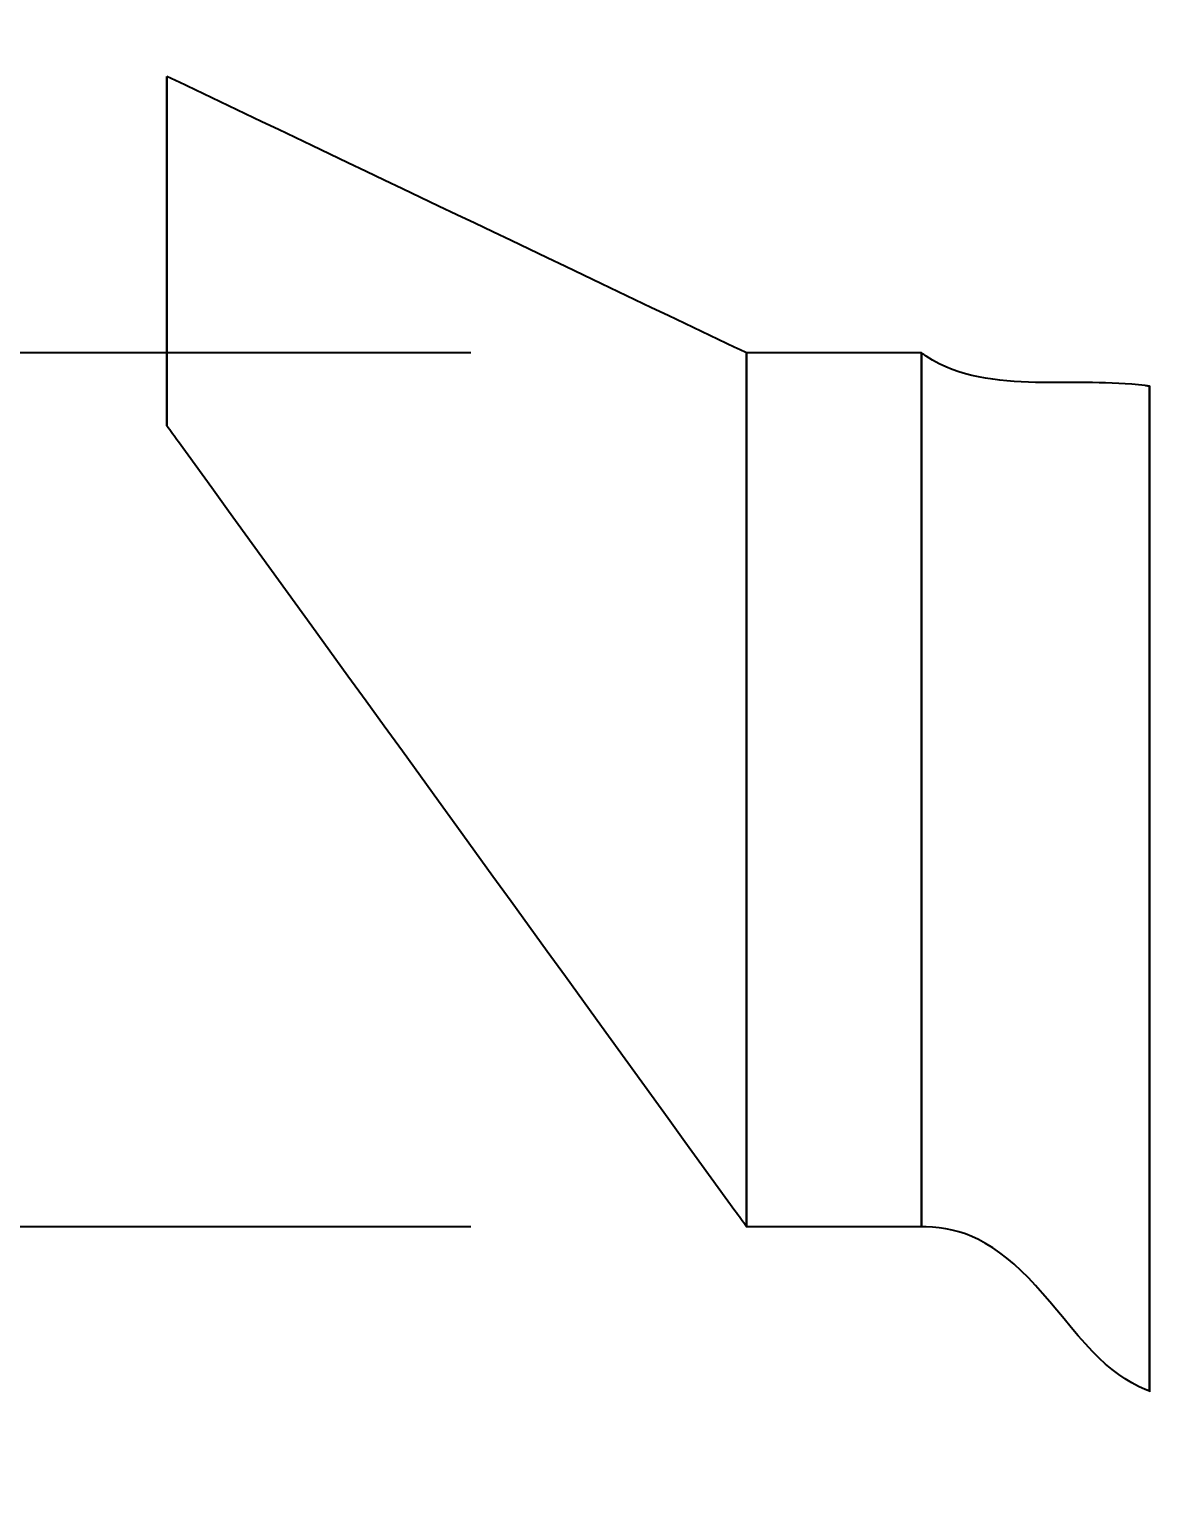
# Model space of a CAD drawing. Header units: metres. Extents: x -1.71 to 1.43, y -0.72 to 1.02.
# Drawn here: x -0.481 to -0.2248, y 0.2765 to 0.6125 of the extents above; entities that cross this region are included whole.
import ezdxf

# ---------------------------------------------------------------- set-up
doc = ezdxf.new("R2010")
doc.units = ezdxf.units.M
doc.header["$MEASUREMENT"] = 0
doc.layers.add('LAV-1 main body_Surf[0]_v1', color=7, linetype='Continuous')
doc.layers.add('LAV-1 main body_Surf[1]_v1', color=7, linetype='Continuous')
doc.dimstyles.get("Standard").update_dxf_attribs({"dimtxt": 0.18, "dimasz": 0.18, "dimexe": 0.18, "dimexo": 0.0625, "dimgap": 0.09, "dimtad": 0, "dimtih": 1, "dimtoh": 1, "dimdec": 4, "dimzin": 0, "dimdsep": 46, "dimtxsty": 'Standard', "dimcen": 0.09, "dimadec": 0, "dimazin": 0, "dimtfac": 1, "dimtdec": 4, "dimtofl": 0, "dimtmove": 0, "dimatfit": 3, "dimfxl": 1, "dimtolj": 1, "dimtzin": 0, "dimarcsym": 0})

# ---------------------------------------------------------------- blocks, each defined once
blk = doc.blocks.new('*D0')
at = {"color": 0, "linetype": 'Continuous', "lineweight": -2, "transparency": 16777216}
for p, q in [((-1.1322, 0.71843), (-1.1322, 0.89843)), ((-1.1322, 0.89843), (-0.9522, 0.89843)), ((-0.38001, 0.53843), (-1.3122, 0.53843)), ((-0.38001, 0.33851), (-1.3122, 0.33851)), ((-1.1322, 0.15851), (-1.1322, -0.02149))]:
    blk.add_line(p, q, dxfattribs=at)
at = {"color": 0, "linetype": 'Continuous', "transparency": 16777216}
for points in [[(-1.1622, 0.71843), (-1.1022, 0.71843), (-1.1322, 0.53843)], [(-1.1622, 0.15851), (-1.1022, 0.15851), (-1.1322, 0.33851)]]:
    blk.add_solid(points, dxfattribs=at)
at = {"layer": 'Defpoints', "color": 0, "linetype": 'Continuous', "transparency": 16777216}
for p in [(-1.1322, 0.53843), (-0.31751, 0.53843), (-0.31751, 0.33851)]:
    blk.add_point(p, dxfattribs=at)
at = {"color": 0, "linetype": 'Continuous', "transparency": 16777216, "insert": (-0.4572, 0.89843), "char_height": 0.18, "attachment_point": 5}
blk.add_mtext('\\A1;0.1999', dxfattribs=at)

msp = doc.modelspace()

# ---------------------------------------------------------------- linework, layer by layer
at = {"layer": 'LAV-1 main body_Surf[0]_v1', "color": 0}
for points in [[(-0.449568, 0.601698, 0), (-0.449568, 0.601698, 0), (-0.449568, 0.601698, 0), (-0.449568, 0.601698, 0), (-0.449568, 0.601698, 0), (-0.449568, 0.601698, 0), (-0.449568, 0.601698, 0), (-0.449568, 0.601698, 0), (-0.449568, 0.601698, 0), (-0.449568, 0.591637, 0), (-0.449568, 0.581572, 0), (-0.449568, 0.571509, 0), (-0.449568, 0.561447, 0), (-0.449568, 0.551388, 0), (-0.449568, 0.54133, 0), (-0.449568, 0.531269, 0), (-0.449568, 0.521733, 0), (-0.449568, 0.521733, 0), (-0.449568, 0.521733, 0), (-0.449568, 0.521733, 0), (-0.449568, 0.521733, 0), (-0.449568, 0.521733, 0), (-0.449568, 0.521733, 0), (-0.449568, 0.521733, 0), (-0.449568, 0.521733, 0), (-0.449568, 0.521733, 0), (-0.449568, 0.521733, 0), (-0.449568, 0.521733, 0), (-0.449568, 0.521733, 0), (-0.449568, 0.521733, 0), (-0.449568, 0.521733, 0), (-0.449568, 0.521733, 0), (-0.449568, 0.521733, 0), (-0.449568, 0.53079, 0), (-0.449568, 0.540869, 0), (-0.449568, 0.551073, 0), (-0.449568, 0.561275, 0), (-0.449568, 0.571416, 0), (-0.449568, 0.581519, 0), (-0.449568, 0.591608, 0), (-0.449568, 0.601698, 0), (-0.449568, 0.601698, 0), (-0.449568, 0.601698, 0), (-0.449568, 0.601698, 0), (-0.449568, 0.601698, 0), (-0.449568, 0.601698, 0), (-0.449568, 0.601698, 0), (-0.449568, 0.601698, 0), (-0.449568, 0.601698, 0)], [(-0.449568, 0.601698, 0), (-0.449568, 0.601698, 0), (-0.449568, 0.601698, 0), (-0.449568, 0.601698, 0), (-0.449568, 0.601698, 0), (-0.449568, 0.601698, 0), (-0.449568, 0.601698, 0), (-0.449568, 0.601698, 0), (-0.449568, 0.601698, 0), (-0.449568, 0.591622, 0), (-0.449568, 0.581545, 0), (-0.449568, 0.571463, 0), (-0.449568, 0.561361, 0), (-0.449568, 0.551231, 0), (-0.449568, 0.5411, 0), (-0.449568, 0.53103, 0), (-0.449568, 0.521733, 0), (-0.449568, 0.521733, 0), (-0.449568, 0.521733, 0), (-0.449568, 0.521733, 0), (-0.449568, 0.521733, 0), (-0.449568, 0.521733, 0), (-0.449568, 0.521733, 0), (-0.449568, 0.521733, 0), (-0.449568, 0.521733, 0), (-0.449568, 0.521733, 0), (-0.449568, 0.521733, 0), (-0.449568, 0.521733, 0), (-0.449568, 0.521733, 0), (-0.449568, 0.521733, 0), (-0.449568, 0.521733, 0), (-0.449568, 0.521733, 0), (-0.449568, 0.521733, 0), (-0.449568, 0.53103, 0), (-0.449568, 0.5411, 0), (-0.449568, 0.551231, 0), (-0.449568, 0.561361, 0), (-0.449568, 0.571463, 0), (-0.449568, 0.581545, 0), (-0.449568, 0.591622, 0), (-0.449568, 0.601698, 0), (-0.449568, 0.601698, 0), (-0.449568, 0.601698, 0), (-0.449568, 0.601698, 0), (-0.449568, 0.601698, 0), (-0.449568, 0.601698, 0), (-0.449568, 0.601698, 0), (-0.449568, 0.601698, 0), (-0.449568, 0.601698, 0)], [(-0.224784, 0.530802, 0), (-0.224784, 0.530802, 0), (-0.224784, 0.530802, 0), (-0.224784, 0.530802, 0), (-0.224784, 0.530802, 0), (-0.224784, 0.530802, 0), (-0.224784, 0.530802, 0), (-0.224784, 0.530802, 0), (-0.224784, 0.530802, 0), (-0.224914, 0.530821, 0), (-0.225045, 0.53084, 0), (-0.225175, 0.530858, 0), (-0.225306, 0.530876, 0), (-0.225436, 0.530894, 0), (-0.225567, 0.530912, 0), (-0.225697, 0.530929, 0), (-0.225827, 0.530946, 0), (-0.227327, 0.531122, 0), (-0.228827, 0.531267, 0), (-0.230327, 0.531382, 0), (-0.231827, 0.531472, 0), (-0.233327, 0.531539, 0), (-0.234827, 0.531587, 0), (-0.236327, 0.531618, 0), (-0.237827, 0.531637, 0), (-0.239458, 0.531647, 0), (-0.241088, 0.531649, 0), (-0.242719, 0.531646, 0), (-0.244349, 0.531643, 0), (-0.24598, 0.531643, 0), (-0.24761, 0.531649, 0), (-0.24924, 0.531666, 0), (-0.250871, 0.531696, 0), (-0.252501, 0.531743, 0), (-0.254132, 0.531813, 0), (-0.255762, 0.531909, 0), (-0.257393, 0.532037, 0), (-0.259023, 0.532201, 0), (-0.260653, 0.532406, 0), (-0.262284, 0.532657, 0), (-0.263914, 0.532959, 0), (-0.265414, 0.533286, 0), (-0.266914, 0.53367, 0), (-0.268414, 0.53412, 0), (-0.269914, 0.534647, 0), (-0.271414, 0.535259, 0), (-0.272914, 0.535966, 0), (-0.274414, 0.536779, 0), (-0.275914, 0.537707, 0), (-0.276045, 0.537794, 0), (-0.276175, 0.537881, 0), (-0.276306, 0.537969, 0), (-0.276436, 0.538059, 0), (-0.276567, 0.538149, 0), (-0.276697, 0.53824, 0), (-0.276827, 0.538332, 0), (-0.276958, 0.538425, 0), (-0.277058, 0.538425, 0), (-0.277158, 0.538425, 0), (-0.277258, 0.538425, 0), (-0.277358, 0.538425, 0), (-0.277458, 0.538425, 0), (-0.277558, 0.538425, 0), (-0.277658, 0.538425, 0), (-0.277758, 0.538425, 0), (-0.278908, 0.538425, 0), (-0.280058, 0.538425, 0), (-0.281208, 0.538425, 0), (-0.282358, 0.538425, 0), (-0.283508, 0.538425, 0), (-0.284658, 0.538425, 0), (-0.285808, 0.538425, 0), (-0.286958, 0.538425, 0), (-0.288208, 0.538425, 0), (-0.289458, 0.538425, 0), (-0.290708, 0.538425, 0), (-0.291958, 0.538425, 0), (-0.293208, 0.538425, 0), (-0.294458, 0.538425, 0), (-0.295708, 0.538425, 0), (-0.296958, 0.538425, 0), (-0.298208, 0.538425, 0), (-0.299458, 0.538425, 0), (-0.300708, 0.538425, 0), (-0.301958, 0.538425, 0), (-0.303208, 0.538425, 0), (-0.304458, 0.538425, 0), (-0.305708, 0.538425, 0), (-0.306958, 0.538425, 0), (-0.308108, 0.538425, 0), (-0.309258, 0.538425, 0), (-0.310408, 0.538425, 0), (-0.311558, 0.538425, 0), (-0.312708, 0.538425, 0), (-0.313858, 0.538425, 0), (-0.315008, 0.538425, 0), (-0.316158, 0.538425, 0), (-0.316258, 0.538425, 0), (-0.316358, 0.538425, 0), (-0.316458, 0.538425, 0), (-0.316558, 0.538425, 0), (-0.316658, 0.538425, 0), (-0.316758, 0.538425, 0), (-0.316858, 0.538425, 0), (-0.316958, 0.538425, 0), (-0.317289, 0.538583, 0), (-0.317621, 0.538741, 0), (-0.317952, 0.5389, 0), (-0.318284, 0.539058, 0), (-0.318615, 0.539216, 0), (-0.318947, 0.539374, 0), (-0.319279, 0.539532, 0), (-0.31961, 0.539691, 0), (-0.323423, 0.54151, 0), (-0.327235, 0.543329, 0), (-0.331048, 0.545148, 0), (-0.33486, 0.546967, 0), (-0.338673, 0.548786, 0), (-0.342485, 0.550605, 0), (-0.346298, 0.552424, 0), (-0.35011, 0.554243, 0), (-0.354254, 0.556221, 0), (-0.358398, 0.558198, 0), (-0.362543, 0.560175, 0), (-0.366687, 0.562152, 0), (-0.370831, 0.56413, 0), (-0.374975, 0.566107, 0), (-0.379119, 0.568084, 0), (-0.383263, 0.570062, 0), (-0.387407, 0.572039, 0), (-0.391551, 0.574016, 0), (-0.395695, 0.575993, 0), (-0.399839, 0.577971, 0), (-0.403983, 0.579948, 0), (-0.408127, 0.581925, 0), (-0.412271, 0.583903, 0), (-0.416415, 0.58588, 0), (-0.420228, 0.587699, 0), (-0.42404, 0.589518, 0), (-0.427853, 0.591337, 0), (-0.431665, 0.593156, 0), (-0.435478, 0.594975, 0), (-0.439291, 0.596794, 0), (-0.443103, 0.598614, 0), (-0.446916, 0.600433, 0), (-0.447247, 0.600591, 0), (-0.447579, 0.600749, 0), (-0.44791, 0.600907, 0), (-0.448242, 0.601065, 0), (-0.448573, 0.601224, 0), (-0.448905, 0.601382, 0), (-0.449236, 0.60154, 0), (-0.449568, 0.601698, 0), (-0.449568, 0.601698, 0), (-0.449568, 0.601698, 0), (-0.449568, 0.601698, 0), (-0.449568, 0.601698, 0), (-0.449568, 0.601698, 0), (-0.449568, 0.601698, 0), (-0.449568, 0.601698, 0), (-0.449568, 0.601698, 0)], [(-0.224784, 0.530802, 0), (-0.224784, 0.530802, 0), (-0.224784, 0.530802, 0), (-0.224784, 0.530802, 0), (-0.224784, 0.530802, 0), (-0.224784, 0.530802, 0), (-0.224784, 0.530802, 0), (-0.224784, 0.530802, 0), (-0.224784, 0.530802, 0), (-0.224914, 0.530821, 0), (-0.225045, 0.53084, 0), (-0.225175, 0.530858, 0), (-0.225306, 0.530876, 0), (-0.225436, 0.530894, 0), (-0.225567, 0.530912, 0), (-0.225697, 0.530929, 0), (-0.225827, 0.530946, 0), (-0.227327, 0.531122, 0), (-0.228827, 0.531267, 0), (-0.230327, 0.531382, 0), (-0.231827, 0.531472, 0), (-0.233327, 0.531539, 0), (-0.234827, 0.531587, 0), (-0.236327, 0.531618, 0), (-0.237827, 0.531637, 0), (-0.239458, 0.531647, 0), (-0.241088, 0.531649, 0), (-0.242719, 0.531646, 0), (-0.244349, 0.531643, 0), (-0.24598, 0.531643, 0), (-0.24761, 0.531649, 0), (-0.24924, 0.531666, 0), (-0.250871, 0.531696, 0), (-0.252501, 0.531743, 0), (-0.254132, 0.531813, 0), (-0.255762, 0.531909, 0), (-0.257393, 0.532037, 0), (-0.259023, 0.532201, 0), (-0.260653, 0.532406, 0), (-0.262284, 0.532657, 0), (-0.263914, 0.532959, 0), (-0.265414, 0.533286, 0), (-0.266914, 0.53367, 0), (-0.268414, 0.53412, 0), (-0.269914, 0.534647, 0), (-0.271414, 0.535259, 0), (-0.272914, 0.535966, 0), (-0.274414, 0.536779, 0), (-0.275914, 0.537707, 0), (-0.276045, 0.537794, 0), (-0.276175, 0.537881, 0), (-0.276306, 0.537969, 0), (-0.276436, 0.538059, 0), (-0.276567, 0.538149, 0), (-0.276697, 0.53824, 0), (-0.276827, 0.538332, 0), (-0.276958, 0.538425, 0), (-0.277058, 0.538425, 0), (-0.277158, 0.538425, 0), (-0.277258, 0.538425, 0), (-0.277358, 0.538425, 0), (-0.277458, 0.538425, 0), (-0.277558, 0.538425, 0), (-0.277658, 0.538425, 0), (-0.277758, 0.538425, 0), (-0.278908, 0.538425, 0), (-0.280058, 0.538425, 0), (-0.281208, 0.538425, 0), (-0.282358, 0.538425, 0), (-0.283508, 0.538425, 0), (-0.284658, 0.538425, 0), (-0.285808, 0.538425, 0), (-0.286958, 0.538425, 0), (-0.288208, 0.538425, 0), (-0.289458, 0.538425, 0), (-0.290708, 0.538425, 0), (-0.291958, 0.538425, 0), (-0.293208, 0.538425, 0), (-0.294458, 0.538425, 0), (-0.295708, 0.538425, 0), (-0.296958, 0.538425, 0), (-0.298208, 0.538425, 0), (-0.299458, 0.538425, 0), (-0.300708, 0.538425, 0), (-0.301958, 0.538425, 0), (-0.303208, 0.538425, 0), (-0.304458, 0.538425, 0), (-0.305708, 0.538425, 0), (-0.306958, 0.538425, 0), (-0.308108, 0.538425, 0), (-0.309258, 0.538425, 0), (-0.310408, 0.538425, 0), (-0.311558, 0.538425, 0), (-0.312708, 0.538425, 0), (-0.313858, 0.538425, 0), (-0.315008, 0.538425, 0), (-0.316158, 0.538425, 0), (-0.316258, 0.538425, 0), (-0.316358, 0.538425, 0), (-0.316458, 0.538425, 0), (-0.316558, 0.538425, 0), (-0.316658, 0.538425, 0), (-0.316758, 0.538425, 0), (-0.316858, 0.538425, 0), (-0.316958, 0.538425, 0), (-0.317289, 0.538583, 0), (-0.317621, 0.538741, 0), (-0.317952, 0.5389, 0), (-0.318284, 0.539058, 0), (-0.318615, 0.539216, 0), (-0.318947, 0.539374, 0), (-0.319279, 0.539532, 0), (-0.31961, 0.539691, 0), (-0.323423, 0.54151, 0), (-0.327235, 0.543329, 0), (-0.331048, 0.545148, 0), (-0.33486, 0.546967, 0), (-0.338673, 0.548786, 0), (-0.342485, 0.550605, 0), (-0.346298, 0.552424, 0), (-0.35011, 0.554243, 0), (-0.354254, 0.556221, 0), (-0.358398, 0.558198, 0), (-0.362543, 0.560175, 0), (-0.366687, 0.562152, 0), (-0.370831, 0.56413, 0), (-0.374975, 0.566107, 0), (-0.379119, 0.568084, 0), (-0.383263, 0.570062, 0), (-0.387407, 0.572039, 0), (-0.391551, 0.574016, 0), (-0.395695, 0.575993, 0), (-0.399839, 0.577971, 0), (-0.403983, 0.579948, 0), (-0.408127, 0.581925, 0), (-0.412271, 0.583903, 0), (-0.416415, 0.58588, 0), (-0.420228, 0.587699, 0), (-0.42404, 0.589518, 0), (-0.427853, 0.591337, 0), (-0.431665, 0.593156, 0), (-0.435478, 0.594975, 0), (-0.439291, 0.596794, 0), (-0.443103, 0.598614, 0), (-0.446916, 0.600433, 0), (-0.447247, 0.600591, 0), (-0.447579, 0.600749, 0), (-0.44791, 0.600907, 0), (-0.448242, 0.601065, 0), (-0.448573, 0.601224, 0), (-0.448905, 0.601382, 0), (-0.449236, 0.60154, 0), (-0.449568, 0.601698, 0), (-0.449568, 0.601698, 0), (-0.449568, 0.601698, 0), (-0.449568, 0.601698, 0), (-0.449568, 0.601698, 0), (-0.449568, 0.601698, 0), (-0.449568, 0.601698, 0), (-0.449568, 0.601698, 0), (-0.449568, 0.601698, 0)], [(-0.224784, 0.530802, 0), (-0.224784, 0.530802, 0), (-0.224784, 0.530802, 0), (-0.224784, 0.530802, 0), (-0.224784, 0.530802, 0), (-0.224784, 0.530802, 0), (-0.224784, 0.530802, 0), (-0.224784, 0.530802, 0), (-0.224784, 0.530802, 0), (-0.224914, 0.530821, 0), (-0.225045, 0.53084, 0), (-0.225175, 0.530858, 0), (-0.225306, 0.530876, 0), (-0.225436, 0.530894, 0), (-0.225567, 0.530912, 0), (-0.225697, 0.530929, 0), (-0.225827, 0.530946, 0), (-0.227327, 0.531122, 0), (-0.228827, 0.531267, 0), (-0.230327, 0.531382, 0), (-0.231827, 0.531472, 0), (-0.233327, 0.531539, 0), (-0.234827, 0.531587, 0), (-0.236327, 0.531618, 0), (-0.237827, 0.531637, 0), (-0.239458, 0.531647, 0), (-0.241088, 0.531649, 0), (-0.242719, 0.531646, 0), (-0.244349, 0.531643, 0), (-0.24598, 0.531643, 0), (-0.24761, 0.531649, 0), (-0.24924, 0.531666, 0), (-0.250871, 0.531696, 0), (-0.252501, 0.531743, 0), (-0.254132, 0.531813, 0), (-0.255762, 0.531909, 0), (-0.257393, 0.532037, 0), (-0.259023, 0.532201, 0), (-0.260653, 0.532406, 0), (-0.262284, 0.532657, 0), (-0.263914, 0.532959, 0), (-0.265414, 0.533286, 0), (-0.266914, 0.53367, 0), (-0.268414, 0.53412, 0), (-0.269914, 0.534647, 0), (-0.271414, 0.535259, 0), (-0.272914, 0.535966, 0), (-0.274414, 0.536779, 0), (-0.275914, 0.537707, 0), (-0.276045, 0.537794, 0), (-0.276175, 0.537881, 0), (-0.276306, 0.537969, 0), (-0.276436, 0.538059, 0), (-0.276567, 0.538149, 0), (-0.276697, 0.53824, 0), (-0.276827, 0.538332, 0), (-0.276958, 0.538425, 0), (-0.277058, 0.538425, 0), (-0.277158, 0.538425, 0), (-0.277258, 0.538425, 0), (-0.277358, 0.538425, 0), (-0.277458, 0.538425, 0), (-0.277558, 0.538425, 0), (-0.277658, 0.538425, 0), (-0.277758, 0.538425, 0), (-0.278908, 0.538425, 0), (-0.280058, 0.538425, 0), (-0.281208, 0.538425, 0), (-0.282358, 0.538425, 0), (-0.283508, 0.538425, 0), (-0.284658, 0.538425, 0), (-0.285808, 0.538425, 0), (-0.286958, 0.538425, 0), (-0.288208, 0.538425, 0), (-0.289458, 0.538425, 0), (-0.290708, 0.538425, 0), (-0.291958, 0.538425, 0), (-0.293208, 0.538425, 0), (-0.294458, 0.538425, 0), (-0.295708, 0.538425, 0), (-0.296958, 0.538425, 0), (-0.298208, 0.538425, 0), (-0.299458, 0.538425, 0), (-0.300708, 0.538425, 0), (-0.301958, 0.538425, 0), (-0.303208, 0.538425, 0), (-0.304458, 0.538425, 0), (-0.305708, 0.538425, 0), (-0.306958, 0.538425, 0), (-0.308108, 0.538425, 0), (-0.309258, 0.538425, 0), (-0.310408, 0.538425, 0), (-0.311558, 0.538425, 0), (-0.312708, 0.538425, 0), (-0.313858, 0.538425, 0), (-0.315008, 0.538425, 0), (-0.316158, 0.538425, 0), (-0.316258, 0.538425, 0), (-0.316358, 0.538425, 0), (-0.316458, 0.538425, 0), (-0.316558, 0.538425, 0), (-0.316658, 0.538425, 0), (-0.316758, 0.538425, 0), (-0.316858, 0.538425, 0), (-0.316958, 0.538425, 0), (-0.317289, 0.538583, 0), (-0.317621, 0.538741, 0), (-0.317952, 0.5389, 0), (-0.318284, 0.539058, 0), (-0.318615, 0.539216, 0), (-0.318947, 0.539374, 0), (-0.319279, 0.539532, 0), (-0.31961, 0.539691, 0), (-0.323423, 0.54151, 0), (-0.327235, 0.543329, 0), (-0.331048, 0.545148, 0), (-0.33486, 0.546967, 0), (-0.338673, 0.548786, 0), (-0.342485, 0.550605, 0), (-0.346298, 0.552424, 0), (-0.35011, 0.554243, 0), (-0.354254, 0.556221, 0), (-0.358398, 0.558198, 0), (-0.362543, 0.560175, 0), (-0.366687, 0.562152, 0), (-0.370831, 0.56413, 0), (-0.374975, 0.566107, 0), (-0.379119, 0.568084, 0), (-0.383263, 0.570062, 0), (-0.387407, 0.572039, 0), (-0.391551, 0.574016, 0), (-0.395695, 0.575993, 0), (-0.399839, 0.577971, 0), (-0.403983, 0.579948, 0), (-0.408127, 0.581925, 0), (-0.412271, 0.583903, 0), (-0.416415, 0.58588, 0), (-0.420228, 0.587699, 0), (-0.42404, 0.589518, 0), (-0.427853, 0.591337, 0), (-0.431665, 0.593156, 0), (-0.435478, 0.594975, 0), (-0.439291, 0.596794, 0), (-0.443103, 0.598614, 0), (-0.446916, 0.600433, 0), (-0.447247, 0.600591, 0), (-0.447579, 0.600749, 0), (-0.44791, 0.600907, 0), (-0.448242, 0.601065, 0), (-0.448573, 0.601224, 0), (-0.448905, 0.601382, 0), (-0.449236, 0.60154, 0), (-0.449568, 0.601698, 0), (-0.449568, 0.601698, 0), (-0.449568, 0.601698, 0), (-0.449568, 0.601698, 0), (-0.449568, 0.601698, 0), (-0.449568, 0.601698, 0), (-0.449568, 0.601698, 0), (-0.449568, 0.601698, 0), (-0.449568, 0.601698, 0)], [(-0.224784, 0.530802, 0), (-0.224784, 0.530802, 0), (-0.224784, 0.530802, 0), (-0.224784, 0.530802, 0), (-0.224784, 0.530802, 0), (-0.224784, 0.530802, 0), (-0.224784, 0.530802, 0), (-0.224784, 0.530802, 0), (-0.224784, 0.530802, 0), (-0.224914, 0.530821, 0), (-0.225045, 0.53084, 0), (-0.225175, 0.530858, 0), (-0.225306, 0.530876, 0), (-0.225436, 0.530894, 0), (-0.225567, 0.530912, 0), (-0.225697, 0.530929, 0), (-0.225827, 0.530946, 0), (-0.227327, 0.531122, 0), (-0.228827, 0.531267, 0), (-0.230327, 0.531382, 0), (-0.231827, 0.531472, 0), (-0.233327, 0.531539, 0), (-0.234827, 0.531587, 0), (-0.236327, 0.531618, 0), (-0.237827, 0.531637, 0), (-0.239458, 0.531647, 0), (-0.241088, 0.531649, 0), (-0.242719, 0.531646, 0), (-0.244349, 0.531643, 0), (-0.24598, 0.531643, 0), (-0.24761, 0.531649, 0), (-0.24924, 0.531666, 0), (-0.250871, 0.531696, 0), (-0.252501, 0.531743, 0), (-0.254132, 0.531813, 0), (-0.255762, 0.531909, 0), (-0.257393, 0.532037, 0), (-0.259023, 0.532201, 0), (-0.260653, 0.532406, 0), (-0.262284, 0.532657, 0), (-0.263914, 0.532959, 0), (-0.265414, 0.533286, 0), (-0.266914, 0.53367, 0), (-0.268414, 0.53412, 0), (-0.269914, 0.534647, 0), (-0.271414, 0.535259, 0), (-0.272914, 0.535966, 0), (-0.274414, 0.536779, 0), (-0.275914, 0.537707, 0), (-0.276045, 0.537794, 0), (-0.276175, 0.537881, 0), (-0.276306, 0.537969, 0), (-0.276436, 0.538059, 0), (-0.276567, 0.538149, 0), (-0.276697, 0.53824, 0), (-0.276827, 0.538332, 0), (-0.276958, 0.538425, 0), (-0.277058, 0.538425, 0), (-0.277158, 0.538425, 0), (-0.277258, 0.538425, 0), (-0.277358, 0.538425, 0), (-0.277458, 0.538425, 0), (-0.277558, 0.538425, 0), (-0.277658, 0.538425, 0), (-0.277758, 0.538425, 0), (-0.278908, 0.538425, 0), (-0.280058, 0.538425, 0), (-0.281208, 0.538425, 0), (-0.282358, 0.538425, 0), (-0.283508, 0.538425, 0), (-0.284658, 0.538425, 0), (-0.285808, 0.538425, 0), (-0.286958, 0.538425, 0), (-0.288208, 0.538425, 0), (-0.289458, 0.538425, 0), (-0.290708, 0.538425, 0), (-0.291958, 0.538425, 0), (-0.293208, 0.538425, 0), (-0.294458, 0.538425, 0), (-0.295708, 0.538425, 0), (-0.296958, 0.538425, 0), (-0.298208, 0.538425, 0), (-0.299458, 0.538425, 0), (-0.300708, 0.538425, 0), (-0.301958, 0.538425, 0), (-0.303208, 0.538425, 0), (-0.304458, 0.538425, 0), (-0.305708, 0.538425, 0), (-0.306958, 0.538425, 0), (-0.308108, 0.538425, 0), (-0.309258, 0.538425, 0), (-0.310408, 0.538425, 0), (-0.311558, 0.538425, 0), (-0.312708, 0.538425, 0), (-0.313858, 0.538425, 0), (-0.315008, 0.538425, 0), (-0.316158, 0.538425, 0), (-0.316258, 0.538425, 0), (-0.316358, 0.538425, 0), (-0.316458, 0.538425, 0), (-0.316558, 0.538425, 0), (-0.316658, 0.538425, 0), (-0.316758, 0.538425, 0), (-0.316858, 0.538425, 0), (-0.316958, 0.538425, 0), (-0.317289, 0.538583, 0), (-0.317621, 0.538741, 0), (-0.317952, 0.5389, 0), (-0.318284, 0.539058, 0), (-0.318615, 0.539216, 0), (-0.318947, 0.539374, 0), (-0.319279, 0.539532, 0), (-0.31961, 0.539691, 0), (-0.323423, 0.54151, 0), (-0.327235, 0.543329, 0), (-0.331048, 0.545148, 0), (-0.33486, 0.546967, 0), (-0.338673, 0.548786, 0), (-0.342485, 0.550605, 0), (-0.346298, 0.552424, 0), (-0.35011, 0.554243, 0), (-0.354254, 0.556221, 0), (-0.358398, 0.558198, 0), (-0.362543, 0.560175, 0), (-0.366687, 0.562152, 0), (-0.370831, 0.56413, 0), (-0.374975, 0.566107, 0), (-0.379119, 0.568084, 0), (-0.383263, 0.570062, 0), (-0.387407, 0.572039, 0), (-0.391551, 0.574016, 0), (-0.395695, 0.575993, 0), (-0.399839, 0.577971, 0), (-0.403983, 0.579948, 0), (-0.408127, 0.581925, 0), (-0.412271, 0.583903, 0), (-0.416415, 0.58588, 0), (-0.420228, 0.587699, 0), (-0.42404, 0.589518, 0), (-0.427853, 0.591337, 0), (-0.431665, 0.593156, 0), (-0.435478, 0.594975, 0), (-0.439291, 0.596794, 0), (-0.443103, 0.598614, 0), (-0.446916, 0.600433, 0), (-0.447247, 0.600591, 0), (-0.447579, 0.600749, 0), (-0.44791, 0.600907, 0), (-0.448242, 0.601065, 0), (-0.448573, 0.601224, 0), (-0.448905, 0.601382, 0), (-0.449236, 0.60154, 0), (-0.449568, 0.601698, 0), (-0.449568, 0.601698, 0), (-0.449568, 0.601698, 0), (-0.449568, 0.601698, 0), (-0.449568, 0.601698, 0), (-0.449568, 0.601698, 0), (-0.449568, 0.601698, 0), (-0.449568, 0.601698, 0), (-0.449568, 0.601698, 0)], [(-0.316958, 0.538425, 0), (-0.316958, 0.538425, 0), (-0.316958, 0.538425, 0), (-0.316958, 0.538425, 0), (-0.316958, 0.538425, 0), (-0.316958, 0.538425, 0), (-0.316958, 0.538425, 0), (-0.316958, 0.538425, 0), (-0.316958, 0.538425, 0), (-0.316958, 0.513273, 0), (-0.316958, 0.48811, 0), (-0.316958, 0.462951, 0), (-0.316958, 0.437798, 0), (-0.316958, 0.412651, 0), (-0.316958, 0.387506, 0), (-0.316958, 0.362353, 0), (-0.316958, 0.338513, 0), (-0.316958, 0.338513, 0), (-0.316958, 0.338513, 0), (-0.316958, 0.338513, 0), (-0.316958, 0.338513, 0), (-0.316958, 0.338513, 0), (-0.316958, 0.338513, 0), (-0.316958, 0.338513, 0), (-0.316958, 0.338513, 0), (-0.316958, 0.338513, 0), (-0.316958, 0.338513, 0), (-0.316958, 0.338513, 0), (-0.316958, 0.338513, 0), (-0.316958, 0.338513, 0), (-0.316958, 0.338513, 0), (-0.316958, 0.338513, 0), (-0.316958, 0.338513, 0), (-0.316958, 0.361155, 0), (-0.316958, 0.386352, 0), (-0.316958, 0.411863, 0), (-0.316958, 0.437368, 0), (-0.316958, 0.462721, 0), (-0.316958, 0.487977, 0), (-0.316958, 0.513199, 0), (-0.316958, 0.538425, 0), (-0.316958, 0.538425, 0), (-0.316958, 0.538425, 0), (-0.316958, 0.538425, 0), (-0.316958, 0.538425, 0), (-0.316958, 0.538425, 0), (-0.316958, 0.538425, 0), (-0.316958, 0.538425, 0), (-0.316958, 0.538425, 0)], [(-0.276958, 0.538425, 0), (-0.276958, 0.538425, 0), (-0.276958, 0.538425, 0), (-0.276958, 0.538425, 0), (-0.276958, 0.538425, 0), (-0.276958, 0.538425, 0), (-0.276958, 0.538425, 0), (-0.276958, 0.538425, 0), (-0.276958, 0.538425, 0), (-0.276958, 0.513273, 0), (-0.276958, 0.48811, 0), (-0.276958, 0.462951, 0), (-0.276958, 0.437798, 0), (-0.276958, 0.412651, 0), (-0.276958, 0.387506, 0), (-0.276958, 0.362353, 0), (-0.276958, 0.338513, 0), (-0.276958, 0.338513, 0), (-0.276958, 0.338513, 0), (-0.276958, 0.338513, 0), (-0.276958, 0.338513, 0), (-0.276958, 0.338513, 0), (-0.276958, 0.338513, 0), (-0.276958, 0.338513, 0), (-0.276958, 0.338513, 0), (-0.276958, 0.338513, 0), (-0.276958, 0.338513, 0), (-0.276958, 0.338513, 0), (-0.276958, 0.338513, 0), (-0.276958, 0.338513, 0), (-0.276958, 0.338513, 0), (-0.276958, 0.338513, 0), (-0.276958, 0.338513, 0), (-0.276958, 0.361155, 0), (-0.276958, 0.386352, 0), (-0.276958, 0.411863, 0), (-0.276958, 0.437368, 0), (-0.276958, 0.462721, 0), (-0.276958, 0.487977, 0), (-0.276958, 0.513199, 0), (-0.276958, 0.538425, 0), (-0.276958, 0.538425, 0), (-0.276958, 0.538425, 0), (-0.276958, 0.538425, 0), (-0.276958, 0.538425, 0), (-0.276958, 0.538425, 0), (-0.276958, 0.538425, 0), (-0.276958, 0.538425, 0), (-0.276958, 0.538425, 0)], [(-0.224784, 0.530802, 0), (-0.224784, 0.530802, 0), (-0.224784, 0.530802, 0), (-0.224784, 0.530802, 0), (-0.224784, 0.530802, 0), (-0.224784, 0.530802, 0), (-0.224784, 0.530802, 0), (-0.224784, 0.530802, 0), (-0.224784, 0.530802, 0), (-0.224784, 0.501835, 0), (-0.224784, 0.472864, 0), (-0.224784, 0.443875, 0), (-0.224784, 0.414834, 0), (-0.224784, 0.385709, 0), (-0.224784, 0.356582, 0), (-0.224784, 0.327631, 0), (-0.224784, 0.300904, 0), (-0.224784, 0.300904, 0), (-0.224784, 0.300904, 0), (-0.224784, 0.300904, 0), (-0.224784, 0.300904, 0), (-0.224784, 0.300904, 0), (-0.224784, 0.300904, 0), (-0.224784, 0.300904, 0), (-0.224784, 0.300904, 0), (-0.224784, 0.300904, 0), (-0.224784, 0.300904, 0), (-0.224784, 0.300904, 0), (-0.224784, 0.300904, 0), (-0.224784, 0.300904, 0), (-0.224784, 0.300904, 0), (-0.224784, 0.300904, 0), (-0.224784, 0.300904, 0), (-0.224784, 0.327631, 0), (-0.224784, 0.356582, 0), (-0.224784, 0.385709, 0), (-0.224784, 0.414834, 0), (-0.224784, 0.443875, 0), (-0.224784, 0.472864, 0), (-0.224784, 0.501835, 0), (-0.224784, 0.530802, 0), (-0.224784, 0.530802, 0), (-0.224784, 0.530802, 0), (-0.224784, 0.530802, 0), (-0.224784, 0.530802, 0), (-0.224784, 0.530802, 0), (-0.224784, 0.530802, 0), (-0.224784, 0.530802, 0), (-0.224784, 0.530802, 0), (-0.224784, 0.530802, 0), (-0.224784, 0.530802, 0), (-0.224784, 0.530802, 0), (-0.224784, 0.530802, 0)], [(-0.224784, 0.530802, 0), (-0.224784, 0.530802, 0), (-0.224784, 0.530802, 0), (-0.224784, 0.530802, 0), (-0.224784, 0.530802, 0), (-0.224784, 0.530802, 0), (-0.224784, 0.530802, 0), (-0.224784, 0.530802, 0), (-0.224784, 0.530802, 0), (-0.224784, 0.501877, 0), (-0.224784, 0.472941, 0), (-0.224784, 0.444007, 0), (-0.224784, 0.415081, 0), (-0.224784, 0.386162, 0), (-0.224784, 0.357245, 0), (-0.224784, 0.328319, 0), (-0.224784, 0.300904, 0), (-0.224784, 0.300904, 0), (-0.224784, 0.300904, 0), (-0.224784, 0.300904, 0), (-0.224784, 0.300904, 0), (-0.224784, 0.300904, 0), (-0.224784, 0.300904, 0), (-0.224784, 0.300904, 0), (-0.224784, 0.300904, 0), (-0.224784, 0.300904, 0), (-0.224784, 0.300904, 0), (-0.224784, 0.300904, 0), (-0.224784, 0.300904, 0), (-0.224784, 0.300904, 0), (-0.224784, 0.300904, 0), (-0.224784, 0.300904, 0), (-0.224784, 0.300904, 0), (-0.224784, 0.326942, 0), (-0.224784, 0.355919, 0), (-0.224784, 0.385256, 0), (-0.224784, 0.414586, 0), (-0.224784, 0.443743, 0), (-0.224784, 0.472787, 0), (-0.224784, 0.501793, 0), (-0.224784, 0.530802, 0), (-0.224784, 0.530802, 0), (-0.224784, 0.530802, 0), (-0.224784, 0.530802, 0), (-0.224784, 0.530802, 0), (-0.224784, 0.530802, 0), (-0.224784, 0.530802, 0), (-0.224784, 0.530802, 0), (-0.224784, 0.530802, 0), (-0.224784, 0.530802, 0), (-0.224784, 0.530802, 0), (-0.224784, 0.530802, 0), (-0.224784, 0.530802, 0)], [(-0.224784, 0.300904, 0), (-0.224784, 0.300904, 0), (-0.224784, 0.300904, 0), (-0.224784, 0.300904, 0), (-0.224784, 0.300904, 0), (-0.224784, 0.300904, 0), (-0.224784, 0.300904, 0), (-0.224784, 0.300904, 0), (-0.224784, 0.300904, 0), (-0.224914, 0.300951, 0), (-0.225045, 0.301, 0), (-0.225175, 0.301049, 0), (-0.225306, 0.301099, 0), (-0.225436, 0.30115, 0), (-0.225567, 0.301202, 0), (-0.225697, 0.301255, 0), (-0.225827, 0.301309, 0), (-0.227327, 0.301989, 0), (-0.228827, 0.302784, 0), (-0.230327, 0.303694, 0), (-0.231827, 0.30472, 0), (-0.233327, 0.30586, 0), (-0.234827, 0.307114, 0), (-0.236327, 0.308484, 0), (-0.237827, 0.309968, 0), (-0.239458, 0.311707, 0), (-0.241088, 0.31355, 0), (-0.242719, 0.315468, 0), (-0.244349, 0.317429, 0), (-0.24598, 0.319403, 0), (-0.24761, 0.321359, 0), (-0.24924, 0.323267, 0), (-0.250871, 0.325096, 0), (-0.252501, 0.32682, 0), (-0.254132, 0.328431, 0), (-0.255762, 0.329927, 0), (-0.257393, 0.331305, 0), (-0.259023, 0.332563, 0), (-0.260653, 0.333696, 0), (-0.262284, 0.334704, 0), (-0.263914, 0.335582, 0), (-0.265414, 0.336274, 0), (-0.266914, 0.336861, 0), (-0.268414, 0.337348, 0), (-0.269914, 0.337742, 0), (-0.271414, 0.338047, 0), (-0.272914, 0.338271, 0), (-0.274414, 0.338419, 0), (-0.275914, 0.338497, 0), (-0.276045, 0.338501, 0), (-0.276175, 0.338504, 0), (-0.276306, 0.338507, 0), (-0.276436, 0.338509, 0), (-0.276567, 0.338511, 0), (-0.276697, 0.338512, 0), (-0.276827, 0.338513, 0), (-0.276958, 0.338513, 0), (-0.277058, 0.338513, 0), (-0.277158, 0.338513, 0), (-0.277258, 0.338513, 0), (-0.277358, 0.338513, 0), (-0.277458, 0.338513, 0), (-0.277558, 0.338513, 0), (-0.277658, 0.338513, 0), (-0.277758, 0.338513, 0), (-0.278908, 0.338513, 0), (-0.280058, 0.338513, 0), (-0.281208, 0.338513, 0), (-0.282358, 0.338513, 0), (-0.283508, 0.338513, 0), (-0.284658, 0.338513, 0), (-0.285808, 0.338513, 0), (-0.286958, 0.338513, 0), (-0.288208, 0.338513, 0), (-0.289458, 0.338513, 0), (-0.290708, 0.338513, 0), (-0.291958, 0.338513, 0), (-0.293208, 0.338513, 0), (-0.294458, 0.338513, 0), (-0.295708, 0.338513, 0), (-0.296958, 0.338513, 0), (-0.298208, 0.338513, 0), (-0.299458, 0.338513, 0), (-0.300708, 0.338513, 0), (-0.301958, 0.338513, 0), (-0.303208, 0.338513, 0), (-0.304458, 0.338513, 0), (-0.305708, 0.338513, 0), (-0.306958, 0.338513, 0), (-0.308108, 0.338513, 0), (-0.309258, 0.338513, 0), (-0.310408, 0.338513, 0), (-0.311558, 0.338513, 0), (-0.312708, 0.338513, 0), (-0.313858, 0.338513, 0), (-0.315008, 0.338513, 0), (-0.316158, 0.338513, 0), (-0.316258, 0.338513, 0), (-0.316358, 0.338513, 0), (-0.316458, 0.338513, 0), (-0.316558, 0.338513, 0), (-0.316658, 0.338513, 0), (-0.316758, 0.338513, 0), (-0.316858, 0.338513, 0), (-0.316958, 0.338513, 0), (-0.317289, 0.338971, 0), (-0.317621, 0.339429, 0), (-0.317952, 0.339887, 0), (-0.318284, 0.340345, 0), (-0.318615, 0.340803, 0), (-0.318947, 0.341261, 0), (-0.319279, 0.341719, 0), (-0.31961, 0.342177, 0), (-0.323423, 0.347445, 0), (-0.327235, 0.352713, 0), (-0.331048, 0.35798, 0), (-0.33486, 0.363248, 0), (-0.338673, 0.368515, 0), (-0.342485, 0.373783, 0), (-0.346298, 0.379051, 0), (-0.35011, 0.384318, 0), (-0.354254, 0.390044, 0), (-0.358398, 0.395769, 0), (-0.362543, 0.401495, 0), (-0.366687, 0.407221, 0), (-0.370831, 0.412946, 0), (-0.374975, 0.418672, 0), (-0.379119, 0.424398, 0), (-0.383263, 0.430123, 0), (-0.387407, 0.435849, 0), (-0.391551, 0.441574, 0), (-0.395695, 0.4473, 0), (-0.399839, 0.453026, 0), (-0.403983, 0.458751, 0), (-0.408127, 0.464477, 0), (-0.412271, 0.470203, 0), (-0.416415, 0.475928, 0), (-0.420228, 0.481196, 0), (-0.42404, 0.486463, 0), (-0.427853, 0.491731, 0), (-0.431665, 0.496999, 0), (-0.435478, 0.502266, 0), (-0.439291, 0.507534, 0), (-0.443103, 0.512801, 0), (-0.446916, 0.518069, 0), (-0.447247, 0.518527, 0), (-0.447579, 0.518985, 0), (-0.44791, 0.519443, 0), (-0.448242, 0.519901, 0), (-0.448573, 0.520359, 0), (-0.448905, 0.520817, 0), (-0.449236, 0.521275, 0), (-0.449568, 0.521733, 0), (-0.449568, 0.521733, 0), (-0.449568, 0.521733, 0), (-0.449568, 0.521733, 0), (-0.449568, 0.521733, 0), (-0.449568, 0.521733, 0), (-0.449568, 0.521733, 0), (-0.449568, 0.521733, 0), (-0.449568, 0.521733, 0)], [(-0.224784, 0.300904, 0), (-0.224784, 0.300904, 0), (-0.224784, 0.300904, 0), (-0.224784, 0.300904, 0), (-0.224784, 0.300904, 0), (-0.224784, 0.300904, 0), (-0.224784, 0.300904, 0), (-0.224784, 0.300904, 0), (-0.224784, 0.300904, 0), (-0.224914, 0.300951, 0), (-0.225045, 0.301, 0), (-0.225175, 0.301049, 0), (-0.225306, 0.301099, 0), (-0.225436, 0.30115, 0), (-0.225567, 0.301202, 0), (-0.225697, 0.301255, 0), (-0.225827, 0.301309, 0), (-0.227327, 0.301989, 0), (-0.228827, 0.302784, 0), (-0.230327, 0.303694, 0), (-0.231827, 0.30472, 0), (-0.233327, 0.30586, 0), (-0.234827, 0.307114, 0), (-0.236327, 0.308484, 0), (-0.237827, 0.309968, 0), (-0.239458, 0.311707, 0), (-0.241088, 0.31355, 0), (-0.242719, 0.315468, 0), (-0.244349, 0.317429, 0), (-0.24598, 0.319403, 0), (-0.24761, 0.321359, 0), (-0.24924, 0.323267, 0), (-0.250871, 0.325096, 0), (-0.252501, 0.32682, 0), (-0.254132, 0.328431, 0), (-0.255762, 0.329927, 0), (-0.257393, 0.331305, 0), (-0.259023, 0.332563, 0), (-0.260653, 0.333696, 0), (-0.262284, 0.334704, 0), (-0.263914, 0.335582, 0), (-0.265414, 0.336274, 0), (-0.266914, 0.336861, 0), (-0.268414, 0.337348, 0), (-0.269914, 0.337742, 0), (-0.271414, 0.338047, 0), (-0.272914, 0.338271, 0), (-0.274414, 0.338419, 0), (-0.275914, 0.338497, 0), (-0.276045, 0.338501, 0), (-0.276175, 0.338504, 0), (-0.276306, 0.338507, 0), (-0.276436, 0.338509, 0), (-0.276567, 0.338511, 0), (-0.276697, 0.338512, 0), (-0.276827, 0.338513, 0), (-0.276958, 0.338513, 0), (-0.277058, 0.338513, 0), (-0.277158, 0.338513, 0), (-0.277258, 0.338513, 0), (-0.277358, 0.338513, 0), (-0.277458, 0.338513, 0), (-0.277558, 0.338513, 0), (-0.277658, 0.338513, 0), (-0.277758, 0.338513, 0), (-0.278908, 0.338513, 0), (-0.280058, 0.338513, 0), (-0.281208, 0.338513, 0), (-0.282358, 0.338513, 0), (-0.283508, 0.338513, 0), (-0.284658, 0.338513, 0), (-0.285808, 0.338513, 0), (-0.286958, 0.338513, 0), (-0.288208, 0.338513, 0), (-0.289458, 0.338513, 0), (-0.290708, 0.338513, 0), (-0.291958, 0.338513, 0), (-0.293208, 0.338513, 0), (-0.294458, 0.338513, 0), (-0.295708, 0.338513, 0), (-0.296958, 0.338513, 0), (-0.298208, 0.338513, 0), (-0.299458, 0.338513, 0), (-0.300708, 0.338513, 0), (-0.301958, 0.338513, 0), (-0.303208, 0.338513, 0), (-0.304458, 0.338513, 0), (-0.305708, 0.338513, 0), (-0.306958, 0.338513, 0), (-0.308108, 0.338513, 0), (-0.309258, 0.338513, 0), (-0.310408, 0.338513, 0), (-0.311558, 0.338513, 0), (-0.312708, 0.338513, 0), (-0.313858, 0.338513, 0), (-0.315008, 0.338513, 0), (-0.316158, 0.338513, 0), (-0.316258, 0.338513, 0), (-0.316358, 0.338513, 0), (-0.316458, 0.338513, 0), (-0.316558, 0.338513, 0), (-0.316658, 0.338513, 0), (-0.316758, 0.338513, 0), (-0.316858, 0.338513, 0), (-0.316958, 0.338513, 0), (-0.317289, 0.338971, 0), (-0.317621, 0.339429, 0), (-0.317952, 0.339887, 0), (-0.318284, 0.340345, 0), (-0.318615, 0.340803, 0), (-0.318947, 0.341261, 0), (-0.319279, 0.341719, 0), (-0.31961, 0.342177, 0), (-0.323423, 0.347445, 0), (-0.327235, 0.352713, 0), (-0.331048, 0.35798, 0), (-0.33486, 0.363248, 0), (-0.338673, 0.368515, 0), (-0.342485, 0.373783, 0), (-0.346298, 0.379051, 0), (-0.35011, 0.384318, 0), (-0.354254, 0.390044, 0), (-0.358398, 0.395769, 0), (-0.362543, 0.401495, 0), (-0.366687, 0.407221, 0), (-0.370831, 0.412946, 0), (-0.374975, 0.418672, 0), (-0.379119, 0.424398, 0), (-0.383263, 0.430123, 0), (-0.387407, 0.435849, 0), (-0.391551, 0.441574, 0), (-0.395695, 0.4473, 0), (-0.399839, 0.453026, 0), (-0.403983, 0.458751, 0), (-0.408127, 0.464477, 0), (-0.412271, 0.470203, 0), (-0.416415, 0.475928, 0), (-0.420228, 0.481196, 0), (-0.42404, 0.486463, 0), (-0.427853, 0.491731, 0), (-0.431665, 0.496999, 0), (-0.435478, 0.502266, 0), (-0.439291, 0.507534, 0), (-0.443103, 0.512801, 0), (-0.446916, 0.518069, 0), (-0.447247, 0.518527, 0), (-0.447579, 0.518985, 0), (-0.44791, 0.519443, 0), (-0.448242, 0.519901, 0), (-0.448573, 0.520359, 0), (-0.448905, 0.520817, 0), (-0.449236, 0.521275, 0), (-0.449568, 0.521733, 0), (-0.449568, 0.521733, 0), (-0.449568, 0.521733, 0), (-0.449568, 0.521733, 0), (-0.449568, 0.521733, 0), (-0.449568, 0.521733, 0), (-0.449568, 0.521733, 0), (-0.449568, 0.521733, 0), (-0.449568, 0.521733, 0)], [(-0.224784, 0.300904, 0), (-0.224784, 0.300904, 0), (-0.224784, 0.300904, 0), (-0.224784, 0.300904, 0), (-0.224784, 0.300904, 0), (-0.224784, 0.300904, 0), (-0.224784, 0.300904, 0), (-0.224784, 0.300904, 0), (-0.224784, 0.300904, 0), (-0.224914, 0.300951, 0), (-0.225045, 0.301, 0), (-0.225175, 0.301049, 0), (-0.225306, 0.301099, 0), (-0.225436, 0.30115, 0), (-0.225567, 0.301202, 0), (-0.225697, 0.301255, 0), (-0.225827, 0.301309, 0), (-0.227327, 0.301989, 0), (-0.228827, 0.302784, 0), (-0.230327, 0.303694, 0), (-0.231827, 0.30472, 0), (-0.233327, 0.30586, 0), (-0.234827, 0.307114, 0), (-0.236327, 0.308484, 0), (-0.237827, 0.309968, 0), (-0.239458, 0.311707, 0), (-0.241088, 0.31355, 0), (-0.242719, 0.315468, 0), (-0.244349, 0.317429, 0), (-0.24598, 0.319403, 0), (-0.24761, 0.321359, 0), (-0.24924, 0.323267, 0), (-0.250871, 0.325096, 0), (-0.252501, 0.32682, 0), (-0.254132, 0.328431, 0), (-0.255762, 0.329927, 0), (-0.257393, 0.331305, 0), (-0.259023, 0.332563, 0), (-0.260653, 0.333696, 0), (-0.262284, 0.334704, 0), (-0.263914, 0.335582, 0), (-0.265414, 0.336274, 0), (-0.266914, 0.336861, 0), (-0.268414, 0.337348, 0), (-0.269914, 0.337742, 0), (-0.271414, 0.338047, 0), (-0.272914, 0.338271, 0), (-0.274414, 0.338419, 0), (-0.275914, 0.338497, 0), (-0.276045, 0.338501, 0), (-0.276175, 0.338504, 0), (-0.276306, 0.338507, 0), (-0.276436, 0.338509, 0), (-0.276567, 0.338511, 0), (-0.276697, 0.338512, 0), (-0.276827, 0.338513, 0), (-0.276958, 0.338513, 0), (-0.277058, 0.338513, 0), (-0.277158, 0.338513, 0), (-0.277258, 0.338513, 0), (-0.277358, 0.338513, 0), (-0.277458, 0.338513, 0), (-0.277558, 0.338513, 0), (-0.277658, 0.338513, 0), (-0.277758, 0.338513, 0), (-0.278908, 0.338513, 0), (-0.280058, 0.338513, 0), (-0.281208, 0.338513, 0), (-0.282358, 0.338513, 0), (-0.283508, 0.338513, 0), (-0.284658, 0.338513, 0), (-0.285808, 0.338513, 0), (-0.286958, 0.338513, 0), (-0.288208, 0.338513, 0), (-0.289458, 0.338513, 0), (-0.290708, 0.338513, 0), (-0.291958, 0.338513, 0), (-0.293208, 0.338513, 0), (-0.294458, 0.338513, 0), (-0.295708, 0.338513, 0), (-0.296958, 0.338513, 0), (-0.298208, 0.338513, 0), (-0.299458, 0.338513, 0), (-0.300708, 0.338513, 0), (-0.301958, 0.338513, 0), (-0.303208, 0.338513, 0), (-0.304458, 0.338513, 0), (-0.305708, 0.338513, 0), (-0.306958, 0.338513, 0), (-0.308108, 0.338513, 0), (-0.309258, 0.338513, 0), (-0.310408, 0.338513, 0), (-0.311558, 0.338513, 0), (-0.312708, 0.338513, 0), (-0.313858, 0.338513, 0), (-0.315008, 0.338513, 0), (-0.316158, 0.338513, 0), (-0.316258, 0.338513, 0), (-0.316358, 0.338513, 0), (-0.316458, 0.338513, 0), (-0.316558, 0.338513, 0), (-0.316658, 0.338513, 0), (-0.316758, 0.338513, 0), (-0.316858, 0.338513, 0), (-0.316958, 0.338513, 0), (-0.317289, 0.338971, 0), (-0.317621, 0.339429, 0), (-0.317952, 0.339887, 0), (-0.318284, 0.340345, 0), (-0.318615, 0.340803, 0), (-0.318947, 0.341261, 0), (-0.319279, 0.341719, 0), (-0.31961, 0.342177, 0), (-0.323423, 0.347445, 0), (-0.327235, 0.352713, 0), (-0.331048, 0.35798, 0), (-0.33486, 0.363248, 0), (-0.338673, 0.368515, 0), (-0.342485, 0.373783, 0), (-0.346298, 0.379051, 0), (-0.35011, 0.384318, 0), (-0.354254, 0.390044, 0), (-0.358398, 0.395769, 0), (-0.362543, 0.401495, 0), (-0.366687, 0.407221, 0), (-0.370831, 0.412946, 0), (-0.374975, 0.418672, 0), (-0.379119, 0.424398, 0), (-0.383263, 0.430123, 0), (-0.387407, 0.435849, 0), (-0.391551, 0.441574, 0), (-0.395695, 0.4473, 0), (-0.399839, 0.453026, 0), (-0.403983, 0.458751, 0), (-0.408127, 0.464477, 0), (-0.412271, 0.470203, 0), (-0.416415, 0.475928, 0), (-0.420228, 0.481196, 0), (-0.42404, 0.486463, 0), (-0.427853, 0.491731, 0), (-0.431665, 0.496999, 0), (-0.435478, 0.502266, 0), (-0.439291, 0.507534, 0), (-0.443103, 0.512801, 0), (-0.446916, 0.518069, 0), (-0.447247, 0.518527, 0), (-0.447579, 0.518985, 0), (-0.44791, 0.519443, 0), (-0.448242, 0.519901, 0), (-0.448573, 0.520359, 0), (-0.448905, 0.520817, 0), (-0.449236, 0.521275, 0), (-0.449568, 0.521733, 0), (-0.449568, 0.521733, 0), (-0.449568, 0.521733, 0), (-0.449568, 0.521733, 0), (-0.449568, 0.521733, 0), (-0.449568, 0.521733, 0), (-0.449568, 0.521733, 0), (-0.449568, 0.521733, 0), (-0.449568, 0.521733, 0)]]:
    msp.add_polyline3d(points, dxfattribs=at)
at = {"layer": 'LAV-1 main body_Surf[1]_v1', "color": 0}
for points in [[(-0.224784, 0.530802, 0), (-0.224784, 0.530802, 0), (-0.224784, 0.530802, 0), (-0.224784, 0.530802, 0), (-0.224784, 0.530802, 0), (-0.224784, 0.530802, 0), (-0.224784, 0.530802, 0), (-0.224784, 0.530802, 0), (-0.224784, 0.530802, 0), (-0.224653, 0.530821, 0)], [(-0.224784, 0.530802, 0), (-0.224784, 0.530802, 0), (-0.224784, 0.530802, 0), (-0.224784, 0.530802, 0), (-0.224784, 0.530802, 0), (-0.224784, 0.530802, 0), (-0.224784, 0.530802, 0), (-0.224784, 0.530802, 0), (-0.224784, 0.530802, 0), (-0.224653, 0.530821, 0)], [(-0.224784, 0.530802, 0), (-0.224784, 0.530802, 0), (-0.224784, 0.530802, 0), (-0.224784, 0.530802, 0), (-0.224784, 0.530802, 0), (-0.224784, 0.530802, 0), (-0.224784, 0.530802, 0), (-0.224784, 0.530802, 0), (-0.224784, 0.530802, 0), (-0.224653, 0.530821, 0)], [(-0.224784, 0.530802, 0), (-0.224784, 0.530802, 0), (-0.224784, 0.530802, 0), (-0.224784, 0.530802, 0), (-0.224784, 0.530802, 0), (-0.224784, 0.530802, 0), (-0.224784, 0.530802, 0), (-0.224784, 0.530802, 0), (-0.224784, 0.530802, 0), (-0.224653, 0.530821, 0)], [(-0.224784, 0.530802, 0), (-0.224784, 0.530802, 0), (-0.224784, 0.530802, 0), (-0.224784, 0.530802, 0), (-0.224784, 0.530802, 0), (-0.224784, 0.530802, 0), (-0.224784, 0.530802, 0), (-0.224784, 0.530802, 0), (-0.224784, 0.530802, 0), (-0.224784, 0.501835, 0), (-0.224784, 0.472864, 0), (-0.224784, 0.443875, 0), (-0.224784, 0.414834, 0), (-0.224784, 0.385709, 0), (-0.224784, 0.356582, 0), (-0.224784, 0.327631, 0), (-0.224784, 0.300904, 0), (-0.224784, 0.300904, 0), (-0.224784, 0.300904, 0), (-0.224784, 0.300904, 0), (-0.224784, 0.300904, 0), (-0.224784, 0.300904, 0), (-0.224784, 0.300904, 0), (-0.224784, 0.300904, 0), (-0.224784, 0.300904, 0), (-0.224784, 0.300904, 0), (-0.224784, 0.300904, 0), (-0.224784, 0.300904, 0), (-0.224784, 0.300904, 0), (-0.224784, 0.300904, 0), (-0.224784, 0.300904, 0), (-0.224784, 0.300904, 0), (-0.224784, 0.300904, 0), (-0.224784, 0.327631, 0), (-0.224784, 0.356582, 0), (-0.224784, 0.385709, 0), (-0.224784, 0.414834, 0), (-0.224784, 0.443875, 0), (-0.224784, 0.472864, 0), (-0.224784, 0.501835, 0), (-0.224784, 0.530802, 0), (-0.224784, 0.530802, 0), (-0.224784, 0.530802, 0), (-0.224784, 0.530802, 0), (-0.224784, 0.530802, 0), (-0.224784, 0.530802, 0), (-0.224784, 0.530802, 0), (-0.224784, 0.530802, 0), (-0.224784, 0.530802, 0), (-0.224784, 0.530802, 0), (-0.224784, 0.530802, 0), (-0.224784, 0.530802, 0), (-0.224784, 0.530802, 0)], [(-0.224784, 0.530802, 0), (-0.224784, 0.530802, 0), (-0.224784, 0.530802, 0), (-0.224784, 0.530802, 0), (-0.224784, 0.530802, 0), (-0.224784, 0.530802, 0), (-0.224784, 0.530802, 0), (-0.224784, 0.530802, 0), (-0.224784, 0.530802, 0), (-0.224784, 0.501877, 0), (-0.224784, 0.472941, 0), (-0.224784, 0.444007, 0), (-0.224784, 0.415081, 0), (-0.224784, 0.386162, 0), (-0.224784, 0.357245, 0), (-0.224784, 0.328319, 0), (-0.224784, 0.300904, 0), (-0.224784, 0.300904, 0), (-0.224784, 0.300904, 0), (-0.224784, 0.300904, 0), (-0.224784, 0.300904, 0), (-0.224784, 0.300904, 0), (-0.224784, 0.300904, 0), (-0.224784, 0.300904, 0), (-0.224784, 0.300904, 0), (-0.224784, 0.300904, 0), (-0.224784, 0.300904, 0), (-0.224784, 0.300904, 0), (-0.224784, 0.300904, 0), (-0.224784, 0.300904, 0), (-0.224784, 0.300904, 0), (-0.224784, 0.300904, 0), (-0.224784, 0.300904, 0), (-0.224784, 0.326942, 0), (-0.224784, 0.355919, 0), (-0.224784, 0.385256, 0), (-0.224784, 0.414586, 0), (-0.224784, 0.443743, 0), (-0.224784, 0.472787, 0), (-0.224784, 0.501793, 0), (-0.224784, 0.530802, 0), (-0.224784, 0.530802, 0), (-0.224784, 0.530802, 0), (-0.224784, 0.530802, 0), (-0.224784, 0.530802, 0), (-0.224784, 0.530802, 0), (-0.224784, 0.530802, 0), (-0.224784, 0.530802, 0), (-0.224784, 0.530802, 0), (-0.224784, 0.530802, 0), (-0.224784, 0.530802, 0), (-0.224784, 0.530802, 0), (-0.224784, 0.530802, 0)], [(-0.224784, 0.300904, 0), (-0.224784, 0.300904, 0), (-0.224784, 0.300904, 0), (-0.224784, 0.300904, 0), (-0.224784, 0.300904, 0), (-0.224784, 0.300904, 0), (-0.224784, 0.300904, 0), (-0.224784, 0.300904, 0), (-0.224784, 0.300904, 0), (-0.224653, 0.300951, 0)], [(-0.224784, 0.300904, 0), (-0.224784, 0.300904, 0), (-0.224784, 0.300904, 0), (-0.224784, 0.300904, 0), (-0.224784, 0.300904, 0), (-0.224784, 0.300904, 0), (-0.224784, 0.300904, 0), (-0.224784, 0.300904, 0), (-0.224784, 0.300904, 0), (-0.224653, 0.300951, 0)], [(-0.224784, 0.300904, 0), (-0.224784, 0.300904, 0), (-0.224784, 0.300904, 0), (-0.224784, 0.300904, 0), (-0.224784, 0.300904, 0), (-0.224784, 0.300904, 0), (-0.224784, 0.300904, 0), (-0.224784, 0.300904, 0), (-0.224784, 0.300904, 0), (-0.224653, 0.300951, 0)]]:
    msp.add_polyline3d(points, dxfattribs=at)

# ---------------------------------------------------------------- dimensions: what is measured, and where the dimension line sits
at = {"linetype": 'Continuous'}
dim = msp.add_linear_dim(base=(-1.132204, 0.538425), p1=(-0.317508, 0.338513), p2=(-0.317508, 0.538425), angle=90, dimstyle='Standard', dxfattribs=at)
dim.commit()
dim.dimension.update_dxf_attribs({"geometry": '*D0', "text_midpoint": (-0.457204, 0.898425)})

doc.saveas('drawing.dxf')
